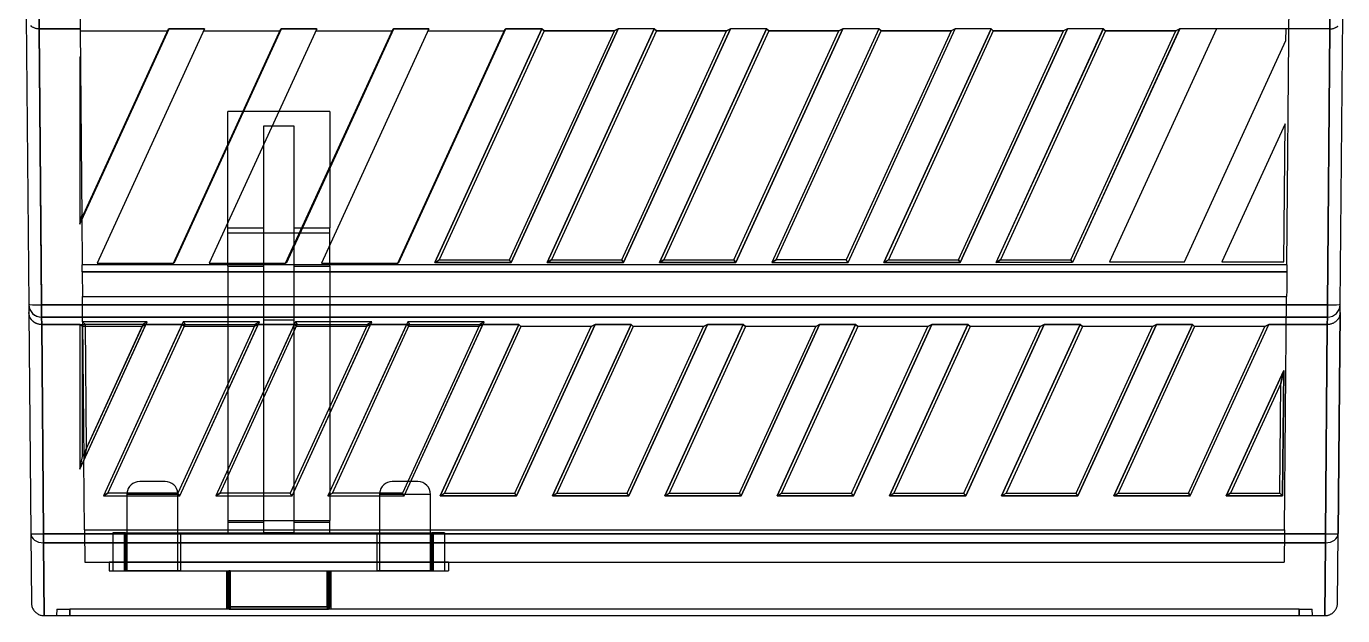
# Model space of a CAD drawing. Header units: millimetres. Extents: x 169.7 to 222.2, y -58 to 0.6.
# Drawn here: x 170.1 to 221.7, y -58 to -34.9 of the extents above; entities that cross this region are included whole.
import ezdxf

# ---------------------------------------------------------------- set-up
doc = ezdxf.new("R2010")
doc.units = ezdxf.units.MM
doc.layers.add('MAIN-1', color=7, linetype='Continuous')
doc.layers.add('MAIN-2', color=7, linetype='Continuous')

msp = doc.modelspace()

# ---------------------------------------------------------------- linework, layer by layer
at = {"layer": 'MAIN-1'}
for p, q in [((170.116, -34.531), (170.215, -45.809)), ((221.604, -45.809), (221.703, -34.531)), ((170.313, -34.911), (170.29, -34.893)), ((170.338, -34.928), (170.313, -34.911)), ((170.363, -34.943), (170.338, -34.928)), ((170.39, -34.957), (170.363, -34.943)), ((170.418, -34.97), (170.39, -34.957)), ((170.446, -34.981), (170.418, -34.97)), ((170.474, -34.99), (170.446, -34.981)), ((170.503, -34.997), (170.474, -34.99)), ((170.531, -35.003), (170.503, -34.997)), ((170.559, -35.007), (170.531, -35.003)), ((170.588, -35.009), (170.559, -35.007)), ((170.616, -35.01), (170.588, -35.009)), ((170.613, -34.598), (170.617, -35.01)), ((170.616, -35.01), (172.221, -35.01)), ((170.715, -45.822), (170.617, -35.01)), ((172.221, -35.01), (172.286, -42.432)), ((172.286, -42.432), (175.687, -35.01)), ((177.095, -35.01), (172.886, -44.194)), ((175.687, -35.01), (177.095, -35.01)), ((175.878, -44.194), (180.087, -35.01)), ((181.495, -35.01), (177.286, -44.194)), ((180.087, -35.01), (181.495, -35.01)), ((180.278, -44.194), (184.487, -35.01)), ((185.895, -35.01), (181.686, -44.194)), ((184.487, -35.01), (185.895, -35.01)), ((184.678, -44.194), (188.887, -35.01)), ((186.127, -44.168), (190.324, -35.01)), ((188.887, -35.01), (190.324, -35.01)), ((193.316, -35.01), (189.119, -44.168)), ((190.324, -35.01), (190.411, -35.083)), ((190.527, -44.168), (194.724, -35.01)), ((193.316, -35.01), (193.161, -35.083)), ((194.724, -35.01), (193.316, -35.01)), ((197.716, -35.01), (193.519, -44.168)), ((194.724, -35.01), (194.811, -35.083)), ((194.927, -44.168), (199.124, -35.01)), ((197.561, -35.083), (197.716, -35.01)), ((199.124, -35.01), (197.716, -35.01)), ((202.116, -35.01), (197.919, -44.168)), ((199.124, -35.01), (199.211, -35.083)), ((203.524, -35.01), (199.327, -44.168)), ((201.961, -35.083), (202.116, -35.01)), ((203.524, -35.01), (202.116, -35.01)), ((202.319, -44.168), (206.516, -35.01)), ((203.611, -35.083), (203.524, -35.01)), ((203.727, -44.168), (207.924, -35.01)), ((206.516, -35.01), (206.361, -35.083)), ((207.924, -35.01), (206.516, -35.01)), ((210.916, -35.01), (206.719, -44.168)), ((207.924, -35.01), (208.011, -35.083)), ((208.127, -44.168), (212.324, -35.01)), ((210.916, -35.01), (210.761, -35.083)), ((212.324, -35.01), (210.916, -35.01)), ((215.316, -35.01), (211.119, -44.168)), ((212.411, -35.083), (212.324, -35.01)), ((216.753, -35.01), (212.568, -44.142)), ((215.316, -35.01), (215.161, -35.083)), ((216.753, -35.01), (215.316, -35.01)), ((219.482, -35.01), (216.753, -35.01)), ((219.478, -35.462), (219.482, -35.01)), ((221.203, -35.01), (219.482, -35.01)), ((221.202, -35.01), (221.104, -45.822)), ((221.202, -35.01), (221.206, -34.598)), ((221.203, -35.01), (221.23, -35.009)), ((221.23, -35.009), (221.257, -35.007)), ((221.257, -35.007), (221.285, -35.003)), ((221.285, -35.003), (221.312, -34.998)), ((221.312, -34.998), (221.339, -34.991)), ((221.339, -34.991), (221.367, -34.983)), ((221.367, -34.983), (221.394, -34.973)), ((221.394, -34.973), (221.421, -34.961)), ((221.421, -34.961), (221.447, -34.948)), ((221.447, -34.948), (221.472, -34.934)), ((221.472, -34.934), (221.496, -34.918)), ((221.496, -34.918), (221.518, -34.901)), ((172.222, -35.083), (175.653, -35.083)), ((172.222, -35.088), (175.651, -35.088)), ((177.059, -35.088), (180.051, -35.088)), ((177.061, -35.083), (180.053, -35.083)), ((181.459, -35.088), (184.451, -35.088)), ((181.461, -35.083), (184.453, -35.083)), ((185.859, -35.088), (188.851, -35.088)), ((185.861, -35.083), (188.853, -35.083)), ((190.411, -35.083), (186.299, -44.058)), ((189.049, -44.058), (193.161, -35.083)), ((190.409, -35.088), (193.159, -35.088)), ((193.161, -35.083), (190.411, -35.083)), ((194.811, -35.083), (190.699, -44.058)), ((193.449, -44.058), (197.561, -35.083)), ((194.809, -35.088), (197.559, -35.088)), ((197.561, -35.083), (194.811, -35.083)), ((199.211, -35.083), (195.099, -44.058)), ((197.849, -44.058), (201.961, -35.083)), ((199.209, -35.088), (201.959, -35.088)), ((201.961, -35.083), (199.211, -35.083)), ((199.499, -44.058), (203.611, -35.083)), ((206.361, -35.083), (202.249, -44.058)), ((203.609, -35.088), (206.359, -35.088)), ((206.361, -35.083), (203.611, -35.083)), ((208.011, -35.083), (203.899, -44.058)), ((206.649, -44.058), (210.761, -35.083)), ((208.009, -35.088), (210.759, -35.088)), ((210.761, -35.083), (208.011, -35.083)), ((212.411, -35.083), (208.299, -44.058)), ((211.049, -44.058), (215.161, -35.083)), ((212.409, -35.088), (215.159, -35.088)), ((215.161, -35.083), (212.411, -35.083)), ((215.502, -44.142), (219.478, -35.462)), ((215.502, -44.142), (219.477, -35.463)), ((178.602, -38.25), (178.009, -38.25)), ((178.009, -39.544), (178.009, -38.25)), ((182.009, -38.25), (180.01, -38.25)), ((182.009, -38.25), (182.009, -40.416)), ((180.609, -38.828), (179.745, -38.828)), ((180.609, -43.471), (180.609, -38.828)), ((219.449, -38.727), (216.968, -44.142)), ((219.402, -44.142), (219.449, -38.727)), ((179.409, -39.56), (179.409, -44.194)), ((178.009, -42.799), (178.009, -42.615)), ((178.009, -42.799), (179.409, -42.799)), ((178.009, -42.825), (178.009, -42.799)), ((180.609, -42.799), (180.918, -42.799)), ((178.009, -44.194), (178.009, -42.825)), ((182.009, -44.194), (182.009, -43.488)), ((172.886, -44.194), (175.878, -44.194)), ((177.286, -44.194), (180.278, -44.194)), ((181.686, -44.194), (184.678, -44.194)), ((186.127, -44.168), (186.299, -44.058)), ((189.119, -44.168), (186.127, -44.168)), ((186.299, -44.058), (189.049, -44.058)), ((189.119, -44.168), (189.049, -44.058)), ((190.699, -44.058), (190.527, -44.168)), ((193.519, -44.168), (190.527, -44.168)), ((190.699, -44.058), (193.449, -44.058)), ((193.449, -44.058), (193.519, -44.168)), ((195.099, -44.058), (194.927, -44.168)), ((197.919, -44.168), (194.927, -44.168)), ((195.099, -44.058), (197.849, -44.058)), ((197.849, -44.058), (197.919, -44.168)), ((199.499, -44.058), (199.327, -44.168)), ((199.327, -44.168), (202.319, -44.168)), ((202.249, -44.058), (199.499, -44.058)), ((202.319, -44.168), (202.249, -44.058)), ((203.899, -44.058), (203.727, -44.168)), ((206.719, -44.168), (203.727, -44.168)), ((203.899, -44.058), (206.649, -44.058)), ((206.649, -44.058), (206.719, -44.168)), ((208.299, -44.058), (208.127, -44.168)), ((211.119, -44.168), (208.127, -44.168)), ((208.299, -44.058), (211.049, -44.058)), ((211.049, -44.058), (211.119, -44.168)), ((212.568, -44.142), (215.502, -44.142)), ((216.968, -44.142), (219.402, -44.142)), ((170.215, -45.809), (170.217, -46.118)), ((170.715, -45.822), (221.104, -45.822)), ((170.715, -45.822), (170.715, -46.304)), ((221.104, -46.304), (221.104, -45.822)), ((221.602, -46.118), (221.604, -45.809)), ((170.217, -46.118), (170.293, -54.787)), ((170.219, -46.153), (170.217, -46.118)), ((170.223, -46.187), (170.219, -46.153)), ((170.229, -46.219), (170.223, -46.187)), ((170.238, -46.25), (170.229, -46.219)), ((170.247, -46.279), (170.238, -46.25)), ((170.258, -46.306), (170.247, -46.279)), ((170.27, -46.331), (170.258, -46.306)), ((170.284, -46.355), (170.27, -46.331)), ((170.298, -46.378), (170.284, -46.355)), ((170.314, -46.4), (170.298, -46.378)), ((170.331, -46.421), (170.314, -46.4)), ((170.35, -46.442), (170.331, -46.421)), ((170.715, -46.304), (170.718, -46.597)), ((221.104, -46.304), (170.716, -46.304)), ((221.101, -46.597), (221.104, -46.304)), ((221.486, -46.423), (221.466, -46.445)), ((221.503, -46.402), (221.486, -46.423)), ((221.52, -46.379), (221.503, -46.402)), ((221.535, -46.356), (221.52, -46.379)), ((221.602, -46.118), (221.526, -54.787)), ((221.548, -46.332), (221.535, -46.356)), ((221.561, -46.306), (221.548, -46.332)), ((221.572, -46.279), (221.561, -46.306)), ((221.581, -46.249), (221.572, -46.279)), ((221.59, -46.219), (221.581, -46.249)), ((221.596, -46.186), (221.59, -46.219)), ((221.6, -46.153), (221.596, -46.186)), ((221.602, -46.118), (221.6, -46.153)), ((170.37, -46.461), (170.35, -46.442)), ((170.391, -46.48), (170.37, -46.461)), ((170.414, -46.498), (170.391, -46.48)), ((170.438, -46.515), (170.414, -46.498)), ((170.464, -46.53), (170.438, -46.515)), ((170.491, -46.545), (170.464, -46.53)), ((170.518, -46.557), (170.491, -46.545)), ((170.547, -46.568), (170.518, -46.557)), ((170.575, -46.577), (170.547, -46.568)), ((170.604, -46.585), (170.575, -46.577)), ((170.632, -46.59), (170.604, -46.585)), ((170.661, -46.594), (170.632, -46.59)), ((170.689, -46.596), (170.661, -46.594)), ((170.717, -46.597), (170.689, -46.596)), ((170.718, -46.597), (170.717, -46.597)), ((170.717, -46.597), (170.717, -46.597)), ((170.717, -46.597), (170.717, -46.597)), ((170.717, -46.597), (170.717, -46.597)), ((170.717, -46.597), (170.717, -46.597)), ((170.717, -46.597), (170.717, -46.597)), ((170.717, -46.597), (170.717, -46.597)), ((170.717, -46.597), (170.717, -46.597)), ((170.717, -46.597), (170.717, -46.597)), ((170.717, -46.597), (170.717, -46.597)), ((170.717, -46.597), (170.717, -46.597)), ((170.717, -46.597), (170.717, -46.597)), ((170.717, -46.597), (170.717, -46.597)), ((170.717, -46.597), (170.717, -46.597)), ((170.717, -46.597), (170.717, -46.597)), ((170.717, -46.597), (170.717, -46.597)), ((170.717, -46.597), (170.717, -46.597)), ((170.717, -46.597), (170.717, -46.597)), ((170.717, -46.597), (170.717, -46.597)), ((170.717, -46.597), (170.717, -46.597)), ((170.717, -46.597), (170.717, -46.597)), ((170.717, -46.597), (170.717, -46.597)), ((170.717, -46.597), (170.717, -46.597)), ((170.717, -46.597), (170.717, -46.597)), ((170.717, -46.597), (170.717, -46.597)), ((170.718, -46.597), (170.718, -46.597)), ((170.718, -46.597), (170.718, -46.597)), ((170.718, -46.597), (170.718, -46.597)), ((170.718, -46.597), (170.718, -46.597)), ((170.718, -46.597), (170.718, -46.597)), ((170.718, -46.597), (170.718, -46.597)), ((170.718, -46.597), (170.718, -46.597)), ((170.718, -46.597), (170.718, -46.597)), ((170.718, -46.597), (170.718, -46.597)), ((170.718, -46.597), (170.718, -46.597)), ((170.718, -46.597), (170.718, -46.597)), ((170.718, -46.597), (170.718, -46.597)), ((170.718, -46.597), (170.718, -46.597)), ((170.718, -46.597), (170.718, -46.597)), ((170.718, -46.597), (170.718, -46.597)), ((170.718, -46.597), (170.718, -46.597)), ((170.718, -46.597), (170.718, -46.597)), ((170.718, -46.597), (170.718, -46.597)), ((170.718, -46.597), (170.718, -46.597)), ((170.718, -46.597), (170.718, -46.597)), ((170.718, -46.597), (170.718, -46.597)), ((170.718, -46.597), (170.718, -46.597)), ((170.718, -46.597), (170.718, -46.597)), ((170.718, -46.597), (170.718, -46.597)), ((170.718, -46.597), (170.718, -46.597)), ((170.718, -46.597), (172.432, -46.597)), ((170.793, -54.8), (170.718, -46.597)), ((172.474, -51.421), (172.432, -46.597)), ((174.685, -46.597), (172.432, -46.597)), ((174.651, -46.669), (172.433, -46.669)), ((174.685, -46.597), (172.474, -51.421)), ((173.309, -53.201), (176.335, -46.597)), ((174.685, -46.597), (176.335, -46.597)), ((179.085, -46.597), (176.059, -53.201)), ((178.009, -46.671), (176.301, -46.671)), ((176.335, -46.597), (179.085, -46.597)), ((177.709, -53.201), (180.735, -46.597)), ((178.009, -46.597), (178.009, -48.944)), ((179.085, -46.597), (180.735, -46.597)), ((183.485, -46.597), (180.459, -53.201)), ((180.609, -52.872), (180.609, -46.871)), ((180.735, -46.597), (183.485, -46.597)), ((182.009, -46.597), (182.009, -49.817)), ((183.451, -46.671), (182.009, -46.671)), ((182.109, -53.201), (185.135, -46.597)), ((183.485, -46.597), (185.135, -46.597)), ((187.885, -46.597), (184.859, -53.201)), ((187.851, -46.671), (185.101, -46.671)), ((185.135, -46.597), (187.885, -46.597)), ((186.337, -53.311), (189.414, -46.597)), ((189.501, -46.671), (186.509, -53.201)), ((187.885, -46.597), (189.414, -46.597)), ((189.259, -53.201), (192.251, -46.671)), ((192.406, -46.597), (189.329, -53.311)), ((189.414, -46.597), (189.501, -46.671)), ((192.251, -46.671), (189.501, -46.671)), ((190.737, -53.311), (193.814, -46.597)), ((193.901, -46.671), (190.909, -53.201)), ((192.251, -46.671), (192.406, -46.597)), ((192.406, -46.597), (193.814, -46.597)), ((193.659, -53.201), (196.651, -46.671)), ((196.806, -46.597), (193.729, -53.311)), ((193.814, -46.597), (193.901, -46.671)), ((196.651, -46.671), (193.901, -46.671)), ((195.137, -53.311), (198.214, -46.597)), ((198.301, -46.671), (195.309, -53.201)), ((196.651, -46.671), (196.806, -46.597)), ((196.806, -46.597), (198.214, -46.597)), ((198.059, -53.201), (201.051, -46.671)), ((201.206, -46.597), (198.129, -53.311)), ((198.214, -46.597), (198.301, -46.671)), ((201.051, -46.671), (198.301, -46.671)), ((199.537, -53.311), (202.614, -46.597)), ((202.701, -46.671), (199.709, -53.201)), ((201.051, -46.671), (201.206, -46.597)), ((201.206, -46.597), (202.614, -46.597)), ((202.459, -53.201), (205.451, -46.671)), ((205.606, -46.597), (202.529, -53.311)), ((202.614, -46.597), (202.701, -46.671)), ((205.451, -46.671), (202.701, -46.671)), ((203.937, -53.311), (207.014, -46.597)), ((207.101, -46.671), (204.109, -53.201)), ((205.451, -46.671), (205.606, -46.597)), ((205.606, -46.597), (207.014, -46.597)), ((206.859, -53.201), (209.851, -46.671)), ((210.006, -46.597), (206.929, -53.311)), ((207.014, -46.597), (207.101, -46.671)), ((209.851, -46.671), (207.101, -46.671)), ((208.337, -53.311), (211.414, -46.597)), ((211.501, -46.671), (208.509, -53.201)), ((209.851, -46.671), (210.006, -46.597)), ((210.006, -46.597), (211.414, -46.597)), ((211.259, -53.201), (214.251, -46.671)), ((214.406, -46.597), (211.329, -53.311)), ((211.414, -46.597), (211.501, -46.671)), ((214.251, -46.671), (211.501, -46.671)), ((212.737, -53.311), (215.814, -46.597)), ((215.901, -46.671), (212.909, -53.201)), ((214.251, -46.671), (214.406, -46.597)), ((214.406, -46.597), (215.814, -46.597)), ((215.659, -53.201), (218.651, -46.671)), ((215.729, -53.311), (218.806, -46.597)), ((215.814, -46.597), (215.901, -46.671)), ((218.651, -46.671), (215.901, -46.671)), ((218.651, -46.671), (218.806, -46.597)), ((218.806, -46.597), (221.102, -46.597)), ((221.101, -46.597), (221.026, -54.8)), ((221.128, -46.596), (221.102, -46.597)), ((221.154, -46.595), (221.128, -46.596)), ((221.181, -46.591), (221.154, -46.595)), ((221.209, -46.586), (221.181, -46.591)), ((221.236, -46.579), (221.209, -46.586)), ((221.265, -46.571), (221.236, -46.579)), ((221.293, -46.56), (221.265, -46.571)), ((221.321, -46.548), (221.293, -46.56)), ((221.348, -46.534), (221.321, -46.548)), ((221.374, -46.519), (221.348, -46.534)), ((221.4, -46.502), (221.374, -46.519)), ((221.423, -46.484), (221.4, -46.502)), ((221.445, -46.465), (221.423, -46.484)), ((221.466, -46.445), (221.445, -46.465)), ((217.137, -53.311), (219.391, -48.392)), ((219.277, -48.907), (219.391, -48.392)), ((219.391, -48.392), (219.348, -53.311)), ((219.277, -48.907), (217.309, -53.201)), ((219.239, -53.201), (219.277, -48.907)), ((179.409, -49.49), (179.409, -53.201)), ((178.009, -52.545), (178.009, -53.201)), ((175.559, -52.75), (174.559, -52.75)), ((185.065, -52.75), (184.459, -52.75)), ((176.059, -53.201), (173.309, -53.201)), ((180.459, -53.201), (177.709, -53.201)), ((184.859, -53.201), (182.109, -53.201)), ((186.337, -53.311), (186.509, -53.201)), ((189.329, -53.311), (186.337, -53.311)), ((186.509, -53.201), (189.259, -53.201)), ((189.329, -53.311), (189.259, -53.201)), ((190.737, -53.311), (190.909, -53.201)), ((193.729, -53.311), (190.737, -53.311)), ((190.909, -53.201), (193.659, -53.201)), ((193.729, -53.311), (193.659, -53.201)), ((195.137, -53.311), (195.309, -53.201)), ((198.129, -53.311), (195.137, -53.311)), ((195.309, -53.201), (198.059, -53.201)), ((198.129, -53.311), (198.059, -53.201)), ((199.537, -53.311), (199.709, -53.201)), ((202.529, -53.311), (199.537, -53.311)), ((199.709, -53.201), (202.459, -53.201)), ((202.529, -53.311), (202.459, -53.201)), ((203.937, -53.311), (204.109, -53.201)), ((206.929, -53.311), (203.937, -53.311)), ((204.109, -53.201), (206.859, -53.201)), ((206.929, -53.311), (206.859, -53.201)), ((208.337, -53.311), (208.509, -53.201)), ((211.329, -53.311), (208.337, -53.311)), ((208.509, -53.201), (211.259, -53.201)), ((211.329, -53.311), (211.259, -53.201)), ((212.737, -53.311), (212.909, -53.201)), ((215.729, -53.311), (212.737, -53.311)), ((212.909, -53.201), (215.659, -53.201)), ((215.659, -53.201), (215.729, -53.311)), ((217.137, -53.311), (217.309, -53.201)), ((219.348, -53.311), (217.137, -53.311)), ((217.309, -53.201), (219.239, -53.201)), ((219.239, -53.201), (219.348, -53.311)), ((170.293, -54.787), (170.317, -57.504)), ((170.793, -54.8), (221.026, -54.8)), ((170.793, -54.8), (170.793, -55.142)), ((221.026, -55.142), (170.793, -55.142)), ((170.818, -58), (170.793, -55.142)), ((221.026, -55.142), (221.001, -58)), ((221.026, -55.142), (221.026, -54.8)), ((221.502, -57.504), (221.526, -54.787)), ((170.317, -57.504), (170.318, -57.539)), ((170.318, -57.539), (170.322, -57.574)), ((170.322, -57.574), (170.328, -57.608)), ((170.328, -57.608), (170.337, -57.642)), ((170.337, -57.642), (170.348, -57.675)), ((170.348, -57.675), (170.361, -57.707)), ((170.361, -57.707), (170.377, -57.738)), ((170.377, -57.738), (170.395, -57.768)), ((170.395, -57.768), (170.414, -57.796)), ((221.412, -57.786), (221.425, -57.767)), ((221.425, -57.767), (221.436, -57.748)), ((221.436, -57.748), (221.447, -57.728)), ((221.447, -57.728), (221.457, -57.708)), ((221.457, -57.708), (221.466, -57.687)), ((221.466, -57.687), (221.474, -57.665)), ((221.474, -57.665), (221.481, -57.644)), ((221.481, -57.644), (221.487, -57.621)), ((221.487, -57.621), (221.492, -57.598)), ((221.492, -57.598), (221.497, -57.575)), ((221.497, -57.575), (221.5, -57.552)), ((221.5, -57.552), (221.501, -57.528)), ((221.501, -57.528), (221.502, -57.504)), ((170.414, -57.796), (170.436, -57.824)), ((170.436, -57.824), (170.459, -57.849)), ((170.459, -57.849), (170.484, -57.873)), ((170.484, -57.873), (170.51, -57.895)), ((170.51, -57.895), (170.538, -57.915)), ((170.538, -57.915), (170.567, -57.933)), ((170.567, -57.933), (170.597, -57.949)), ((170.597, -57.949), (170.627, -57.963)), ((170.627, -57.963), (170.659, -57.974)), ((170.659, -57.974), (170.69, -57.984)), ((170.69, -57.984), (170.722, -57.991)), ((170.722, -57.991), (170.754, -57.996)), ((170.754, -57.996), (170.786, -57.999)), ((170.786, -57.999), (170.818, -58)), ((170.818, -58), (221.001, -58)), ((221.001, -58), (221.023, -58)), ((221.023, -58), (221.045, -57.998)), ((221.045, -57.998), (221.067, -57.996)), ((221.067, -57.996), (221.088, -57.992)), ((221.088, -57.992), (221.11, -57.988)), ((221.11, -57.988), (221.131, -57.983)), ((221.131, -57.983), (221.152, -57.977)), ((221.152, -57.977), (221.173, -57.97)), ((221.173, -57.97), (221.193, -57.962)), ((221.193, -57.962), (221.213, -57.953)), ((221.213, -57.953), (221.232, -57.944)), ((221.232, -57.944), (221.252, -57.933)), ((221.252, -57.933), (221.27, -57.922)), ((221.27, -57.922), (221.288, -57.91)), ((221.288, -57.91), (221.306, -57.897)), ((221.306, -57.897), (221.323, -57.884)), ((221.323, -57.884), (221.34, -57.869)), ((221.34, -57.869), (221.355, -57.854)), ((221.355, -57.854), (221.371, -57.838)), ((221.371, -57.838), (221.385, -57.821)), ((221.385, -57.821), (221.399, -57.804)), ((221.399, -57.804), (221.412, -57.786))]:
    msp.add_line(p, q, dxfattribs=at)
for centre, start, end in [((174.559, -53.25), 90.0003, 174.3493), ((175.559, -53.25), 5.6507, 90.0003), ((184.459, -53.25), 89.9993, 174.3492)]:
    msp.add_arc(centre, 0.5, start, end, dxfattribs=at)
for centre, major_axis, ratio, start_param, end_param in [((170.715, -45.805), (0.5, 0.004), 0.034898, 3.141593, 4.712084), ((170.715, -45.805), (-0.5, -0.004), 0.999391, 0, 1.564873), ((221.104, -45.805), (-0.5, 0.004), 0.999391, 1.579518, 3.141594), ((221.104, -45.805), (0.5, -0.004), 0.034898, -1.570492, 0), ((170.793, -54.782), (-0.5, -0.004), 0.719327, 0, 1.564404), ((170.793, -54.782), (0.5, 0.004), 0.034898, -3.141593, -1.571101), ((221.026, -54.782), (0.5, -0.004), 0.034898, -1.570492, 0), ((221.026, -54.782), (-0.5, 0.004), 0.719327, 1.577074, 3.141594)]:
    msp.add_ellipse(centre, major_axis=major_axis, ratio=ratio, start_param=start_param, end_param=end_param, dxfattribs=at)
at = {"layer": 'MAIN-2'}
for p, q in [((172.212, -33.911), (172.221, -35.01)), ((219.517, -44.258), (219.607, -33.911)), ((170.314, -34.916), (170.291, -34.898)), ((170.338, -34.933), (170.314, -34.916)), ((170.364, -34.948), (170.338, -34.933)), ((170.391, -34.962), (170.364, -34.948)), ((170.418, -34.975), (170.391, -34.962)), ((170.446, -34.986), (170.418, -34.975)), ((170.475, -34.995), (170.446, -34.986)), ((170.503, -35.002), (170.475, -34.995)), ((170.531, -35.008), (170.503, -35.002)), ((170.56, -35.012), (170.531, -35.008)), ((170.588, -35.014), (170.56, -35.012)), ((170.616, -35.015), (170.588, -35.014)), ((170.617, -35.015), (170.613, -34.602)), ((170.617, -35.015), (170.616, -35.015)), ((170.616, -35.015), (170.616, -35.015)), ((170.616, -35.015), (170.616, -35.015)), ((170.616, -35.015), (170.616, -35.015)), ((170.616, -35.015), (170.616, -35.015)), ((170.616, -35.015), (170.616, -35.015)), ((170.617, -35.015), (170.714, -45.774)), ((172.221, -35.015), (170.617, -35.015)), ((172.21, -42.661), (175.714, -35.015)), ((175.714, -35.015), (175.677, -35.032)), ((177.093, -35.015), (175.714, -35.015)), ((175.919, -44.168), (180.114, -35.015)), ((180.114, -35.015), (180.077, -35.032)), ((181.493, -35.015), (180.114, -35.015)), ((180.319, -44.168), (184.514, -35.015)), ((184.514, -35.015), (184.477, -35.032)), ((185.893, -35.015), (184.514, -35.015)), ((184.719, -44.168), (188.914, -35.015)), ((190.321, -35.015), (186.127, -44.168)), ((188.914, -35.015), (188.877, -35.032)), ((190.321, -35.015), (188.914, -35.015)), ((189.119, -44.168), (193.314, -35.015)), ((190.409, -35.088), (190.321, -35.015)), ((194.721, -35.015), (190.527, -44.168)), ((193.314, -35.015), (193.159, -35.088)), ((194.721, -35.015), (193.314, -35.015)), ((193.519, -44.168), (197.714, -35.015)), ((194.809, -35.088), (194.721, -35.015)), ((199.121, -35.015), (194.927, -44.168)), ((197.714, -35.015), (197.559, -35.088)), ((199.121, -35.015), (197.714, -35.015)), ((197.919, -44.168), (202.114, -35.015)), ((199.209, -35.088), (199.121, -35.015)), ((203.521, -35.015), (199.327, -44.168)), ((202.114, -35.015), (201.959, -35.088)), ((203.521, -35.015), (202.114, -35.015)), ((202.319, -44.168), (206.514, -35.015)), ((203.609, -35.088), (203.521, -35.015)), ((207.921, -35.015), (203.727, -44.168)), ((206.514, -35.015), (206.359, -35.088)), ((207.921, -35.015), (206.514, -35.015)), ((206.719, -44.168), (210.914, -35.015)), ((208.009, -35.088), (207.921, -35.015)), ((208.127, -44.168), (212.321, -35.015)), ((210.914, -35.015), (210.759, -35.088)), ((212.321, -35.015), (210.914, -35.015)), ((215.314, -35.015), (211.119, -44.168)), ((212.321, -35.015), (212.409, -35.088)), ((215.159, -35.088), (215.314, -35.015)), ((216.753, -35.015), (215.314, -35.015)), ((216.75, -35.015), (216.753, -35.01)), ((216.753, -35.01), (216.753, -35.01)), ((219.482, -35.01), (219.482, -35.01)), ((221.203, -35.015), (219.482, -35.015)), ((221.104, -45.822), (221.202, -35.015)), ((221.206, -34.602), (221.202, -35.015)), ((221.203, -35.015), (221.231, -35.014)), ((221.231, -35.014), (221.259, -35.012)), ((221.259, -35.012), (221.288, -35.008)), ((221.288, -35.008), (221.316, -35.002)), ((221.316, -35.002), (221.345, -34.995)), ((221.345, -34.995), (221.373, -34.986)), ((221.373, -34.986), (221.401, -34.975)), ((221.401, -34.975), (221.429, -34.962)), ((221.429, -34.962), (221.456, -34.948)), ((221.456, -34.948), (221.481, -34.933)), ((221.481, -34.933), (221.506, -34.916)), ((221.506, -34.916), (221.529, -34.898)), ((215.502, -44.142), (219.479, -35.463)), ((219.478, -35.467), (219.478, -35.462)), ((219.478, -35.462), (219.478, -35.467)), ((219.478, -35.462), (219.478, -35.462)), ((172.23, -36.086), (172.21, -36.132)), ((172.21, -36.132), (172.21, -42.661)), ((172.21, -36.132), (172.231, -36.136)), ((178.009, -38.25), (178.009, -38.25)), ((180.01, -38.25), (178.602, -38.25)), ((182.009, -38.25), (182.009, -38.25)), ((179.745, -38.828), (179.409, -38.828)), ((179.409, -38.828), (179.409, -39.56)), ((219.449, -38.727), (219.449, -38.727)), ((219.449, -38.727), (219.449, -38.727)), ((178.009, -42.615), (178.009, -39.544)), ((182.009, -40.416), (182.009, -42.799)), ((172.21, -42.661), (172.285, -42.316)), ((172.286, -42.432), (172.286, -42.432)), ((172.286, -42.432), (172.302, -44.258)), ((172.286, -42.432), (172.286, -42.432)), ((180.918, -42.799), (182.009, -42.799)), ((182.009, -42.825), (182.009, -42.799)), ((178.009, -42.995), (182.009, -42.995)), ((182.009, -43.488), (182.009, -42.825)), ((180.609, -46.871), (180.609, -43.471)), ((172.304, -44.534), (172.302, -44.258)), ((219.517, -44.258), (172.302, -44.258)), ((219.517, -44.258), (172.302, -44.258)), ((172.886, -44.194), (172.886, -44.194)), ((172.886, -44.194), (172.886, -44.194)), ((175.878, -44.194), (175.878, -44.194)), ((175.878, -44.194), (175.878, -44.194)), ((175.89, -44.168), (175.919, -44.168)), ((175.919, -44.168), (175.902, -44.142)), ((177.286, -44.194), (177.286, -44.194)), ((177.286, -44.194), (177.286, -44.194)), ((178.009, -44.306), (178.009, -44.194)), ((178.009, -44.306), (179.409, -44.306)), ((178.009, -44.306), (178.009, -46.597)), ((179.409, -44.194), (179.409, -49.49)), ((180.278, -44.194), (180.278, -44.194)), ((180.278, -44.194), (180.278, -44.194)), ((180.29, -44.168), (180.319, -44.168)), ((180.319, -44.168), (180.302, -44.142)), ((180.609, -44.306), (182.009, -44.306)), ((181.686, -44.194), (181.686, -44.194)), ((181.686, -44.194), (181.686, -44.194)), ((182.009, -44.306), (182.009, -44.194)), ((182.009, -44.306), (182.009, -46.597)), ((184.678, -44.194), (184.678, -44.194)), ((184.678, -44.194), (184.678, -44.194)), ((184.69, -44.168), (184.719, -44.168)), ((184.719, -44.168), (184.702, -44.142)), ((186.127, -44.168), (186.299, -44.058)), ((186.127, -44.168), (189.119, -44.168)), ((189.119, -44.168), (189.049, -44.058)), ((190.527, -44.168), (190.699, -44.058)), ((190.527, -44.168), (193.519, -44.168)), ((193.519, -44.168), (193.449, -44.058)), ((194.927, -44.168), (195.099, -44.058)), ((194.927, -44.168), (197.919, -44.168)), ((197.919, -44.168), (197.849, -44.058)), ((199.327, -44.168), (199.499, -44.058)), ((199.327, -44.168), (202.319, -44.168)), ((202.319, -44.168), (202.249, -44.058)), ((203.727, -44.168), (203.899, -44.058)), ((203.727, -44.168), (206.719, -44.168)), ((206.719, -44.168), (206.649, -44.058)), ((208.127, -44.168), (208.299, -44.058)), ((211.119, -44.168), (208.127, -44.168)), ((211.119, -44.168), (211.049, -44.058)), ((212.568, -44.142), (212.568, -44.142)), ((212.568, -44.142), (212.568, -44.142)), ((215.502, -44.142), (215.502, -44.142)), ((215.502, -44.142), (215.502, -44.142)), ((216.968, -44.142), (216.968, -44.142)), ((216.968, -44.142), (216.968, -44.142)), ((219.402, -44.142), (219.402, -44.142)), ((219.402, -44.142), (219.402, -44.142)), ((219.517, -44.258), (219.515, -44.534)), ((172.304, -44.534), (172.313, -45.502)), ((172.304, -44.534), (219.515, -44.534)), ((219.515, -44.534), (172.304, -44.534)), ((178.009, -44.534), (182.009, -44.534)), ((219.512, -44.856), (219.511, -44.916)), ((219.513, -44.749), (219.512, -44.8)), ((219.512, -44.8), (219.512, -44.856)), ((219.514, -44.661), (219.513, -44.703)), ((219.513, -44.703), (219.513, -44.749)), ((219.515, -44.552), (219.514, -44.571)), ((219.514, -44.571), (219.514, -44.595)), ((219.514, -44.595), (219.514, -44.625)), ((219.514, -44.625), (219.514, -44.661)), ((219.515, -44.534), (219.515, -44.54)), ((219.515, -44.54), (219.515, -44.552)), ((219.508, -45.343), (219.507, -45.422)), ((219.509, -45.192), (219.508, -45.266)), ((219.508, -45.266), (219.508, -45.343)), ((219.51, -45.119), (219.509, -45.192)), ((219.511, -44.98), (219.51, -45.048)), ((219.51, -45.048), (219.51, -45.119)), ((219.511, -44.916), (219.511, -44.98)), ((170.714, -45.774), (170.715, -45.822)), ((221.104, -45.822), (170.715, -45.822)), ((172.321, -46.487), (172.313, -45.502)), ((172.313, -45.502), (219.506, -45.502)), ((219.506, -45.503), (172.313, -45.503)), ((219.427, -54.641), (219.506, -45.502)), ((219.507, -45.422), (219.506, -45.502)), ((170.219, -46.152), (170.217, -46.118)), ((170.223, -46.185), (170.219, -46.152)), ((170.229, -46.216), (170.223, -46.185)), ((170.236, -46.246), (170.229, -46.216)), ((170.246, -46.274), (170.236, -46.246)), ((170.256, -46.3), (170.246, -46.274)), ((170.267, -46.325), (170.256, -46.3)), ((170.28, -46.349), (170.267, -46.325)), ((170.294, -46.371), (170.28, -46.349)), ((170.308, -46.392), (170.294, -46.371)), ((170.325, -46.413), (170.308, -46.392)), ((170.342, -46.433), (170.325, -46.413)), ((170.718, -46.597), (170.715, -46.304)), ((170.716, -46.304), (221.104, -46.304)), ((179.409, -46.411), (180.609, -46.411)), ((179.409, -46.411), (179.409, -54.333)), ((180.609, -54.333), (180.609, -46.411)), ((221.104, -46.304), (221.101, -46.597)), ((221.485, -46.424), (221.466, -46.445)), ((221.503, -46.402), (221.485, -46.424)), ((221.52, -46.38), (221.503, -46.402)), ((221.535, -46.356), (221.52, -46.38)), ((221.526, -54.787), (221.602, -46.118)), ((221.548, -46.332), (221.535, -46.356)), ((221.561, -46.306), (221.548, -46.332)), ((221.572, -46.279), (221.561, -46.306)), ((221.581, -46.25), (221.572, -46.279)), ((221.59, -46.219), (221.581, -46.25)), ((221.596, -46.186), (221.59, -46.219)), ((221.6, -46.153), (221.596, -46.186)), ((221.602, -46.118), (221.6, -46.153)), ((170.361, -46.453), (170.342, -46.433)), ((170.381, -46.471), (170.361, -46.453)), ((170.402, -46.489), (170.381, -46.471)), ((170.425, -46.506), (170.402, -46.489)), ((170.449, -46.521), (170.425, -46.506)), ((170.474, -46.536), (170.449, -46.521)), ((170.5, -46.549), (170.474, -46.536)), ((170.527, -46.56), (170.5, -46.549)), ((170.554, -46.57), (170.527, -46.56)), ((170.581, -46.579), (170.554, -46.57)), ((170.608, -46.586), (170.581, -46.579)), ((170.636, -46.591), (170.608, -46.586)), ((170.663, -46.594), (170.636, -46.591)), ((170.69, -46.596), (170.663, -46.594)), ((170.717, -46.597), (170.69, -46.596)), ((172.21, -46.597), (170.717, -46.597)), ((170.718, -46.597), (170.793, -54.8)), ((172.32, -46.668), (172.21, -46.597)), ((172.21, -46.597), (172.21, -52.263)), ((172.21, -52.263), (174.806, -46.597)), ((172.32, -51.758), (172.32, -46.67)), ((172.321, -46.487), (172.369, -51.916)), ((174.857, -46.487), (172.321, -46.487)), ((172.432, -46.597), (172.321, -46.487)), ((172.433, -46.669), (172.323, -46.669)), ((174.651, -46.67), (172.366, -51.657)), ((172.369, -51.916), (174.857, -46.487)), ((176.264, -46.487), (173.137, -53.311)), ((176.214, -46.597), (173.137, -53.311)), ((174.806, -46.597), (174.651, -46.671)), ((174.652, -46.669), (174.651, -46.669)), ((174.857, -46.487), (174.685, -46.597)), ((176.214, -46.597), (174.806, -46.597)), ((176.129, -53.311), (179.257, -46.487)), ((176.129, -53.311), (179.206, -46.597)), ((176.301, -46.671), (176.214, -46.597)), ((179.257, -46.487), (176.264, -46.487)), ((176.264, -46.487), (176.335, -46.597)), ((180.664, -46.487), (177.537, -53.311)), ((180.614, -46.597), (177.537, -53.311)), ((179.051, -46.671), (178.009, -46.671)), ((179.206, -46.597), (179.051, -46.671)), ((179.257, -46.487), (179.085, -46.597)), ((180.614, -46.597), (179.206, -46.597)), ((180.529, -53.311), (183.657, -46.487)), ((180.529, -53.311), (183.606, -46.597)), ((180.701, -46.671), (180.614, -46.597)), ((183.657, -46.487), (180.664, -46.487)), ((180.664, -46.487), (180.735, -46.597)), ((182.009, -46.671), (180.701, -46.671)), ((185.064, -46.487), (181.937, -53.311)), ((185.014, -46.597), (181.937, -53.311)), ((183.606, -46.597), (183.451, -46.671)), ((183.657, -46.487), (183.485, -46.597)), ((185.014, -46.597), (183.606, -46.597)), ((184.929, -53.311), (188.057, -46.487)), ((184.929, -53.311), (188.006, -46.597)), ((185.101, -46.671), (185.014, -46.597)), ((188.057, -46.487), (185.064, -46.487)), ((185.064, -46.487), (185.135, -46.597)), ((189.414, -46.597), (186.337, -53.311)), ((188.006, -46.597), (187.851, -46.671)), ((188.057, -46.487), (187.885, -46.597)), ((189.414, -46.597), (188.006, -46.597)), ((189.329, -53.311), (192.406, -46.597)), ((189.501, -46.671), (189.414, -46.597)), ((193.814, -46.597), (190.737, -53.311)), ((192.406, -46.597), (192.251, -46.671)), ((193.814, -46.597), (192.406, -46.597)), ((193.729, -53.311), (196.806, -46.597)), ((193.901, -46.671), (193.814, -46.597)), ((198.214, -46.597), (195.137, -53.311)), ((196.806, -46.597), (196.651, -46.671)), ((198.214, -46.597), (196.806, -46.597)), ((198.129, -53.311), (201.206, -46.597)), ((198.301, -46.671), (198.214, -46.597)), ((202.614, -46.597), (199.537, -53.311)), ((201.206, -46.597), (201.051, -46.671)), ((202.614, -46.597), (201.206, -46.597)), ((202.529, -53.311), (205.606, -46.597)), ((202.701, -46.671), (202.614, -46.597)), ((207.014, -46.597), (203.937, -53.311)), ((205.606, -46.597), (205.451, -46.671)), ((207.014, -46.597), (205.606, -46.597)), ((206.929, -53.311), (210.006, -46.597)), ((207.101, -46.671), (207.014, -46.597)), ((211.414, -46.597), (208.337, -53.311)), ((210.006, -46.597), (209.851, -46.671)), ((211.414, -46.597), (210.006, -46.597)), ((211.329, -53.311), (214.406, -46.597)), ((211.501, -46.671), (211.414, -46.597)), ((215.814, -46.597), (212.737, -53.311)), ((214.406, -46.597), (214.251, -46.671)), ((215.814, -46.597), (214.406, -46.597)), ((215.729, -53.311), (218.806, -46.597)), ((215.901, -46.671), (215.814, -46.597)), ((218.806, -46.597), (218.651, -46.671)), ((221.101, -46.597), (218.806, -46.597)), ((221.026, -54.8), (221.101, -46.597)), ((221.102, -46.597), (221.101, -46.597)), ((221.101, -46.597), (221.101, -46.597)), ((221.101, -46.597), (221.101, -46.597)), ((221.101, -46.597), (221.101, -46.597)), ((221.128, -46.596), (221.102, -46.597)), ((221.102, -46.597), (221.102, -46.597)), ((221.102, -46.597), (221.102, -46.597)), ((221.154, -46.595), (221.128, -46.596)), ((221.181, -46.591), (221.154, -46.595)), ((221.209, -46.586), (221.181, -46.591)), ((221.236, -46.579), (221.209, -46.586)), ((221.264, -46.571), (221.236, -46.579)), ((221.292, -46.56), (221.264, -46.571)), ((221.32, -46.548), (221.292, -46.56)), ((221.348, -46.534), (221.32, -46.548)), ((221.374, -46.519), (221.348, -46.534)), ((221.399, -46.502), (221.374, -46.519)), ((221.423, -46.484), (221.399, -46.502)), ((221.445, -46.465), (221.423, -46.484)), ((221.466, -46.445), (221.445, -46.465)), ((219.391, -48.392), (217.137, -53.311)), ((219.391, -48.392), (219.277, -48.907)), ((219.348, -53.311), (219.391, -48.392)), ((178.009, -48.944), (178.009, -52.545)), ((182.009, -49.817), (182.009, -54.269)), ((172.474, -51.421), (172.369, -51.916)), ((172.21, -52.263), (172.32, -51.758)), ((172.32, -51.758), (172.366, -51.657)), ((172.392, -54.641), (172.369, -51.916)), ((180.609, -54.269), (180.609, -52.872)), ((185.459, -52.75), (185.065, -52.75)), ((173.137, -53.311), (173.309, -53.201)), ((173.309, -53.201), (173.137, -53.311)), ((173.137, -53.311), (176.129, -53.311)), ((173.137, -53.311), (176.129, -53.311)), ((176.059, -53.25), (174.059, -53.25)), ((174.059, -53.25), (174.059, -56.25)), ((176.059, -53.25), (174.059, -53.25)), ((176.129, -53.311), (176.059, -53.201)), ((176.129, -53.311), (176.059, -53.201)), ((176.059, -56.25), (176.059, -53.25)), ((177.537, -53.311), (177.709, -53.201)), ((177.709, -53.201), (177.537, -53.311)), ((177.537, -53.311), (180.529, -53.311)), ((177.537, -53.311), (180.529, -53.311)), ((178.009, -53.201), (178.009, -54.269)), ((179.409, -53.201), (179.409, -54.269)), ((180.529, -53.311), (180.459, -53.201)), ((180.529, -53.311), (180.459, -53.201)), ((181.937, -53.311), (182.109, -53.201)), ((182.109, -53.201), (181.937, -53.311)), ((181.937, -53.311), (184.929, -53.311)), ((181.937, -53.311), (184.929, -53.311)), ((185.959, -53.25), (183.959, -53.25)), ((183.959, -53.25), (183.959, -56.25)), ((185.959, -53.25), (183.959, -53.25)), ((184.929, -53.311), (184.859, -53.201)), ((184.929, -53.311), (184.859, -53.201)), ((185.959, -56.25), (185.959, -53.25)), ((186.337, -53.311), (186.509, -53.201)), ((186.337, -53.311), (189.329, -53.311)), ((189.329, -53.311), (189.259, -53.201)), ((190.737, -53.311), (190.909, -53.201)), ((190.737, -53.311), (193.729, -53.311)), ((193.729, -53.311), (193.659, -53.201)), ((195.137, -53.311), (195.309, -53.201)), ((195.137, -53.311), (198.129, -53.311)), ((198.129, -53.311), (198.059, -53.201)), ((199.537, -53.311), (199.709, -53.201)), ((199.537, -53.311), (202.529, -53.311)), ((202.529, -53.311), (202.459, -53.201)), ((203.937, -53.311), (204.109, -53.201)), ((203.937, -53.311), (206.929, -53.311)), ((206.929, -53.311), (206.859, -53.201)), ((208.337, -53.311), (208.509, -53.201)), ((208.337, -53.311), (211.329, -53.311)), ((211.329, -53.311), (211.259, -53.201)), ((212.737, -53.311), (212.909, -53.201)), ((212.737, -53.311), (215.729, -53.311)), ((215.729, -53.311), (215.659, -53.201)), ((217.309, -53.201), (217.137, -53.311)), ((217.137, -53.311), (219.348, -53.311)), ((219.348, -53.311), (219.239, -53.201)), ((172.392, -54.641), (172.403, -55.9)), ((172.392, -54.641), (219.427, -54.641)), ((172.392, -54.641), (219.427, -54.641)), ((178.009, -54.269), (179.409, -54.269)), ((178.009, -54.269), (178.009, -54.75)), ((178.009, -54.333), (179.409, -54.333)), ((179.409, -54.269), (180.609, -54.269)), ((179.409, -54.333), (179.409, -54.75)), ((180.609, -54.269), (182.009, -54.269)), ((180.609, -54.75), (180.609, -54.333)), ((180.609, -54.333), (182.009, -54.333)), ((182.009, -54.75), (182.009, -54.269)), ((219.427, -54.641), (219.416, -55.9)), ((221.026, -54.8), (170.793, -54.8)), ((170.793, -55.142), (170.793, -54.8)), ((170.793, -55.142), (221.026, -55.142)), ((170.793, -55.142), (170.818, -58)), ((173.509, -54.75), (173.509, -54.75)), ((174.009, -54.75), (173.509, -54.75)), ((173.509, -54.75), (173.509, -56.25)), ((173.959, -56.25), (173.959, -54.75)), ((174.009, -54.75), (178.009, -54.75)), ((174.009, -54.75), (174.009, -56.25)), ((174.009, -54.75), (174.009, -56.25)), ((176.159, -54.75), (176.159, -56.25)), ((178.009, -54.75), (178.009, -54.75)), ((178.009, -54.75), (179.409, -54.75)), ((180.609, -54.75), (179.409, -54.75)), ((179.409, -54.75), (179.409, -54.75)), ((180.609, -54.75), (182.009, -54.75)), ((180.609, -54.75), (180.609, -54.75)), ((182.009, -54.75), (186.009, -54.75)), ((182.009, -54.75), (182.009, -54.75)), ((183.859, -56.25), (183.859, -54.75)), ((186.009, -54.75), (186.009, -56.25)), ((186.509, -54.75), (186.009, -54.75)), ((186.009, -56.25), (186.009, -54.75)), ((186.059, -54.75), (186.059, -56.25)), ((186.509, -54.75), (186.509, -56.25)), ((186.509, -54.75), (186.509, -54.75)), ((221.001, -58), (221.026, -55.142)), ((221.026, -54.8), (221.026, -55.142)), ((221.502, -57.504), (221.526, -54.787)), ((172.403, -55.9), (172.403, -55.9)), ((172.403, -55.9), (173.359, -55.9)), ((173.359, -55.9), (186.659, -55.9)), ((186.659, -55.9), (173.359, -55.9)), ((173.359, -55.9), (173.359, -55.9)), ((173.359, -55.9), (173.359, -56.25)), ((186.659, -55.9), (219.416, -55.9)), ((186.659, -55.9), (186.659, -55.9)), ((186.659, -55.9), (186.659, -56.25)), ((219.416, -55.9), (219.416, -55.9)), ((173.359, -56.25), (173.359, -56.25)), ((173.359, -56.25), (186.659, -56.25)), ((173.509, -56.25), (173.509, -56.25)), ((176.159, -56.25), (173.959, -56.25)), ((177.959, -56.25), (177.959, -56.25)), ((177.959, -56.25), (177.959, -57.75)), ((177.959, -56.25), (178.059, -56.25)), ((178.009, -56.25), (178.009, -57.65)), ((178.009, -56.25), (178.009, -56.25)), ((178.109, -56.25), (178.054, -56.25)), ((178.059, -57.75), (178.059, -56.25)), ((178.059, -56.25), (178.059, -57.75)), ((178.109, -57.65), (178.109, -56.25)), ((178.109, -56.25), (181.909, -56.25)), ((178.109, -56.25), (178.109, -57.65)), ((181.909, -57.65), (181.909, -56.25)), ((181.909, -56.25), (181.965, -56.25)), ((181.909, -57.65), (181.909, -56.25)), ((181.959, -57.75), (181.959, -56.25)), ((181.959, -57.75), (181.959, -56.25)), ((181.959, -56.25), (182.059, -56.25)), ((182.009, -56.25), (182.009, -56.25)), ((182.009, -57.65), (182.009, -56.25)), ((182.059, -57.75), (182.059, -56.25)), ((182.059, -56.25), (182.059, -56.25)), ((186.059, -56.25), (183.859, -56.25)), ((186.509, -56.25), (186.509, -56.25)), ((186.659, -56.25), (186.659, -56.25)), ((170.317, -57.504), (170.317, -57.504)), ((171.318, -57.75), (171.296, -58)), ((171.318, -57.75), (171.318, -57.75)), ((171.318, -57.75), (171.818, -57.75)), ((171.818, -57.75), (171.818, -58)), ((178.059, -57.75), (171.818, -57.75)), ((171.818, -58), (171.818, -57.75)), ((177.959, -57.75), (177.959, -57.75)), ((178.009, -57.65), (178.109, -57.65)), ((178.109, -57.65), (178.009, -57.65)), ((178.009, -57.65), (178.009, -57.65)), ((181.959, -57.75), (178.059, -57.75)), ((178.059, -57.75), (181.959, -57.75)), ((178.109, -57.65), (181.909, -57.65)), ((178.109, -57.65), (178.109, -57.75)), ((178.109, -57.65), (178.109, -57.75)), ((181.909, -57.65), (178.109, -57.65)), ((178.109, -57.75), (178.109, -57.75)), ((181.909, -57.75), (178.109, -57.75)), ((181.909, -57.65), (182.009, -57.65)), ((182.009, -57.65), (181.909, -57.65)), ((181.909, -57.65), (181.909, -57.75)), ((181.909, -57.65), (181.909, -57.75)), ((181.909, -57.75), (181.909, -57.75)), ((220.002, -57.75), (181.959, -57.75)), ((182.009, -57.65), (182.009, -57.65)), ((182.059, -57.75), (182.059, -57.75)), ((220.002, -57.75), (220.502, -57.75)), ((220.002, -57.75), (220.002, -58)), ((220.002, -58), (220.002, -57.75)), ((220.502, -57.75), (220.502, -57.75)), ((220.524, -58), (220.502, -57.75)), ((221.502, -57.504), (221.502, -57.504)), ((171.296, -58), (171.296, -58)), ((220.524, -58), (220.524, -58))]:
    msp.add_line(p, q, dxfattribs=at)
for centre, radius, start, end in [((185.459, -53.25), 0.5, 0, 89.9993), ((174.559, -53.25), 0.5, 174.3493, 180), ((175.559, -53.25), 0.5, 0, 5.6507), ((184.459, -53.25), 0.5, 174.3492, 180), ((178.109, -57.65), 0.1, 180, 270), ((181.909, -57.65), 0.1, 270, 0)]:
    msp.add_arc(centre, radius, start, end, dxfattribs=at)
for centre, major_axis, ratio, start_param, end_param in [((170.715, -45.805), (0.5, 0.004), 0.034898, -3.141593, -1.570954), ((170.715, -45.805), (-0.5, -0.004), 0.999391, 0.000009, 1.562084), ((170.715, -45.805), (-0.001, 0.5), 0.000073, -3.106686, -1.605703), ((221.104, -45.805), (-0.5, 0.004), 0.999391, 1.579505, 3.14158), ((221.104, -45.805), (0.5, -0.004), 0.034898, -1.570604, 0), ((221.104, -45.805), (0.001, 0.5), 0.000056, 1.605703, 3.106686), ((170.715, -45.805), (-0.5, -0.004), 0.999391, 1.562084, 1.564189), ((221.104, -45.805), (-0.5, 0.004), 0.999391, 1.577894, 1.579505), ((170.793, -54.782), (-0.5, -0.004), 0.719327, 0, 1.564404), ((170.793, -54.782), (0.5, 0.004), 0.034898, -3.141593, -1.571101), ((221.026, -54.782), (0.5, -0.004), 0.034898, -1.570492, 0.000003), ((221.026, -54.782), (-0.5, 0.004), 0.719327, 1.577074, 3.141593)]:
    msp.add_ellipse(centre, major_axis=major_axis, ratio=ratio, start_param=start_param, end_param=end_param, dxfattribs=at)

doc.saveas('drawing.dxf')
